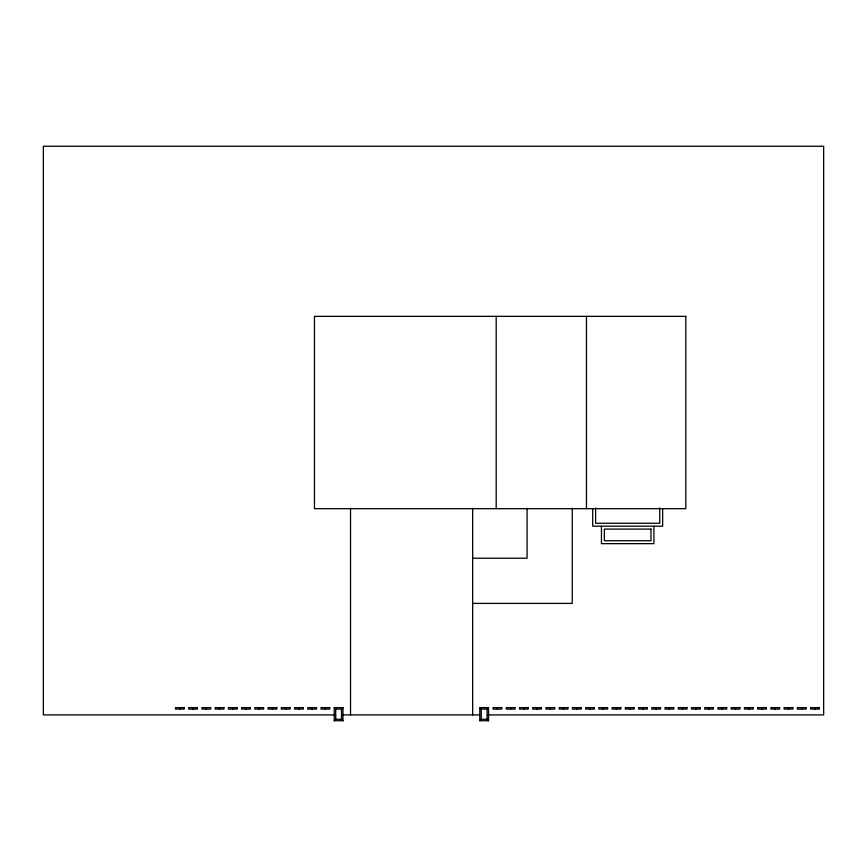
<?xml version="1.0" encoding="UTF-8"?>
<svg xmlns="http://www.w3.org/2000/svg" width="867" height="867" viewBox="0 0 867 867"><rect width="100%" height="100%" fill="white"/><g stroke="black" fill="none" stroke-linecap="round" stroke-linejoin="round"><path stroke-width="1.3" d="M342.974 720.737L341.522 719.285L341.522 709.087L342.974 707.624L334.239 707.624L334.239 720.737L342.974 720.737L342.974 707.624M334.239 720.737L335.692 719.285L335.692 709.087L334.239 707.624M488.533 720.737L487.07 719.285L487.07 709.087L488.533 707.624L479.787 707.624L479.787 720.737L488.533 720.737L488.533 707.624M479.787 720.737L481.25 719.285L481.25 709.087L479.787 707.624M472.656 558.229L527.082 558.229L527.082 508.257M472.656 603.399L572.253 603.399L572.253 508.214M335.692 709.087L341.522 709.087M481.25 709.087L487.07 709.087M335.637 714.907L43.35 714.907L43.35 146.263L823.65 146.263L823.65 714.907L487.503 714.907M342.411 714.907L479.397 714.907M335.692 719.285L341.522 719.285M481.25 719.285L487.07 719.285M814.926 707.624L814.926 709.087M801.704 707.624L801.704 709.087M788.471 707.624L788.471 709.087M775.239 707.624L775.239 709.087M762.006 707.624L762.006 709.087M748.774 707.624L748.774 709.087M735.541 707.624L735.541 709.087M722.319 707.624L722.319 709.087M709.087 707.624L709.087 709.087M695.854 707.624L695.854 709.087M682.622 707.624L682.622 709.087M669.389 707.624L669.389 709.087M662.648 509.124L662.648 526.171L592.703 526.171L592.703 509.124M659.733 507.954L659.733 523.256L595.618 523.256L595.618 507.954M656.156 707.624L656.156 709.087M653.902 526.171L653.902 543.652L601.449 543.652L601.449 526.171M642.935 707.624L642.935 709.087M629.702 707.624L629.702 709.087M616.47 707.624L616.47 709.087M603.237 707.624L603.237 709.087M590.004 707.624L590.004 709.087M586.45 316.347L586.45 508.68M576.772 707.624L576.772 709.087M563.539 707.624L563.539 709.087M550.317 707.624L550.317 709.087M537.085 707.624L537.085 709.087M523.852 707.624L523.852 709.087M510.62 707.624L510.62 709.087M497.387 707.624L497.387 709.087M496.195 316.347L496.195 508.68M472.656 508.257L472.656 714.907M350.528 508.257L350.528 714.907M325.374 707.624L325.374 709.087M312.142 707.624L312.142 709.087M298.92 707.624L298.92 709.087M285.687 707.624L285.687 709.087M272.455 707.624L272.455 709.087M259.222 707.624L259.222 709.087M245.99 707.624L245.99 709.087M232.757 707.624L232.757 709.087M219.524 707.624L219.524 709.087M206.303 707.624L206.303 709.087M193.07 707.624L193.07 709.087M179.837 707.624L179.837 709.087M685.819 316.347L314.45 316.347L314.45 508.68L685.819 508.68L685.819 316.347M650.987 529.087L604.364 529.087L604.364 540.737L650.987 540.737L650.987 529.087M184.205 707.624L175.47 707.624L175.47 709.087L184.205 709.087L184.205 707.624M197.438 707.624L188.692 707.624L188.692 709.087L197.438 709.087L197.438 707.624M210.67 707.624L201.924 707.624L201.924 709.087L210.67 709.087L210.67 707.624M223.903 707.624L215.157 707.624L215.157 709.087L223.903 709.087L223.903 707.624M237.135 707.624L228.389 707.624L228.389 709.087L237.135 709.087L237.135 707.624M250.368 707.624L241.622 707.624L241.622 709.087L250.368 709.087L250.368 707.624M263.59 707.624L254.855 707.624L254.855 709.087L263.59 709.087L263.59 707.624M276.822 707.624L268.076 707.624L268.076 709.087L276.822 709.087L276.822 707.624M290.055 707.624L281.309 707.624L281.309 709.087L290.055 709.087L290.055 707.624M303.287 707.624L294.542 707.624L294.542 709.087L303.287 709.087L303.287 707.624M316.52 707.624L307.774 707.624L307.774 709.087L316.52 709.087L316.52 707.624M329.753 707.624L321.007 707.624L321.007 709.087L329.753 709.087L329.753 707.624M501.765 707.624L493.02 707.624L493.02 709.087L501.765 709.087L501.765 707.624M514.987 707.624L506.252 707.624L506.252 709.087L514.987 709.087L514.987 707.624M528.22 707.624L519.485 707.624L519.485 709.087L528.22 709.087L528.22 707.624M541.452 707.624L532.706 707.624L532.706 709.087L541.452 709.087L541.452 707.624M554.685 707.624L545.939 707.624L545.939 709.087L554.685 709.087L554.685 707.624M567.918 707.624L559.172 707.624L559.172 709.087L567.918 709.087L567.918 707.624M581.15 707.624L572.404 707.624L572.404 709.087L581.15 709.087L581.15 707.624M594.383 707.624L585.637 707.624L585.637 709.087L594.383 709.087L594.383 707.624M607.604 707.624L598.869 707.624L598.869 709.087L607.604 709.087L607.604 707.624M620.837 707.624L612.091 707.624L612.091 709.087L620.837 709.087L620.837 707.624M634.07 707.624L625.324 707.624L625.324 709.087L634.07 709.087L634.07 707.624M647.302 707.624L638.556 707.624L638.556 709.087L647.302 709.087L647.302 707.624M660.535 707.624L651.789 707.624L651.789 709.087L660.535 709.087L660.535 707.624M673.767 707.624L665.022 707.624L665.022 709.087L673.767 709.087L673.767 707.624M686.989 707.624L678.254 707.624L678.254 709.087L686.989 709.087L686.989 707.624M700.222 707.624L691.487 707.624L691.487 709.087L700.222 709.087L700.222 707.624M713.454 707.624L704.708 707.624L704.708 709.087L713.454 709.087L713.454 707.624M726.687 707.624L717.941 707.624L717.941 709.087L726.687 709.087L726.687 707.624M739.919 707.624L731.174 707.624L731.174 709.087L739.919 709.087L739.919 707.624M753.152 707.624L744.406 707.624L744.406 709.087L753.152 709.087L753.152 707.624M766.374 707.624L757.639 707.624L757.639 709.087L766.374 709.087L766.374 707.624M779.606 707.624L770.871 707.624L770.871 709.087L779.606 709.087L779.606 707.624M792.839 707.624L784.093 707.624L784.093 709.087L792.839 709.087L792.839 707.624M806.072 707.624L797.326 707.624L797.326 709.087L806.072 709.087L806.072 707.624M819.304 707.624L810.558 707.624L810.558 709.087L819.304 709.087L819.304 707.624"/></g></svg>
